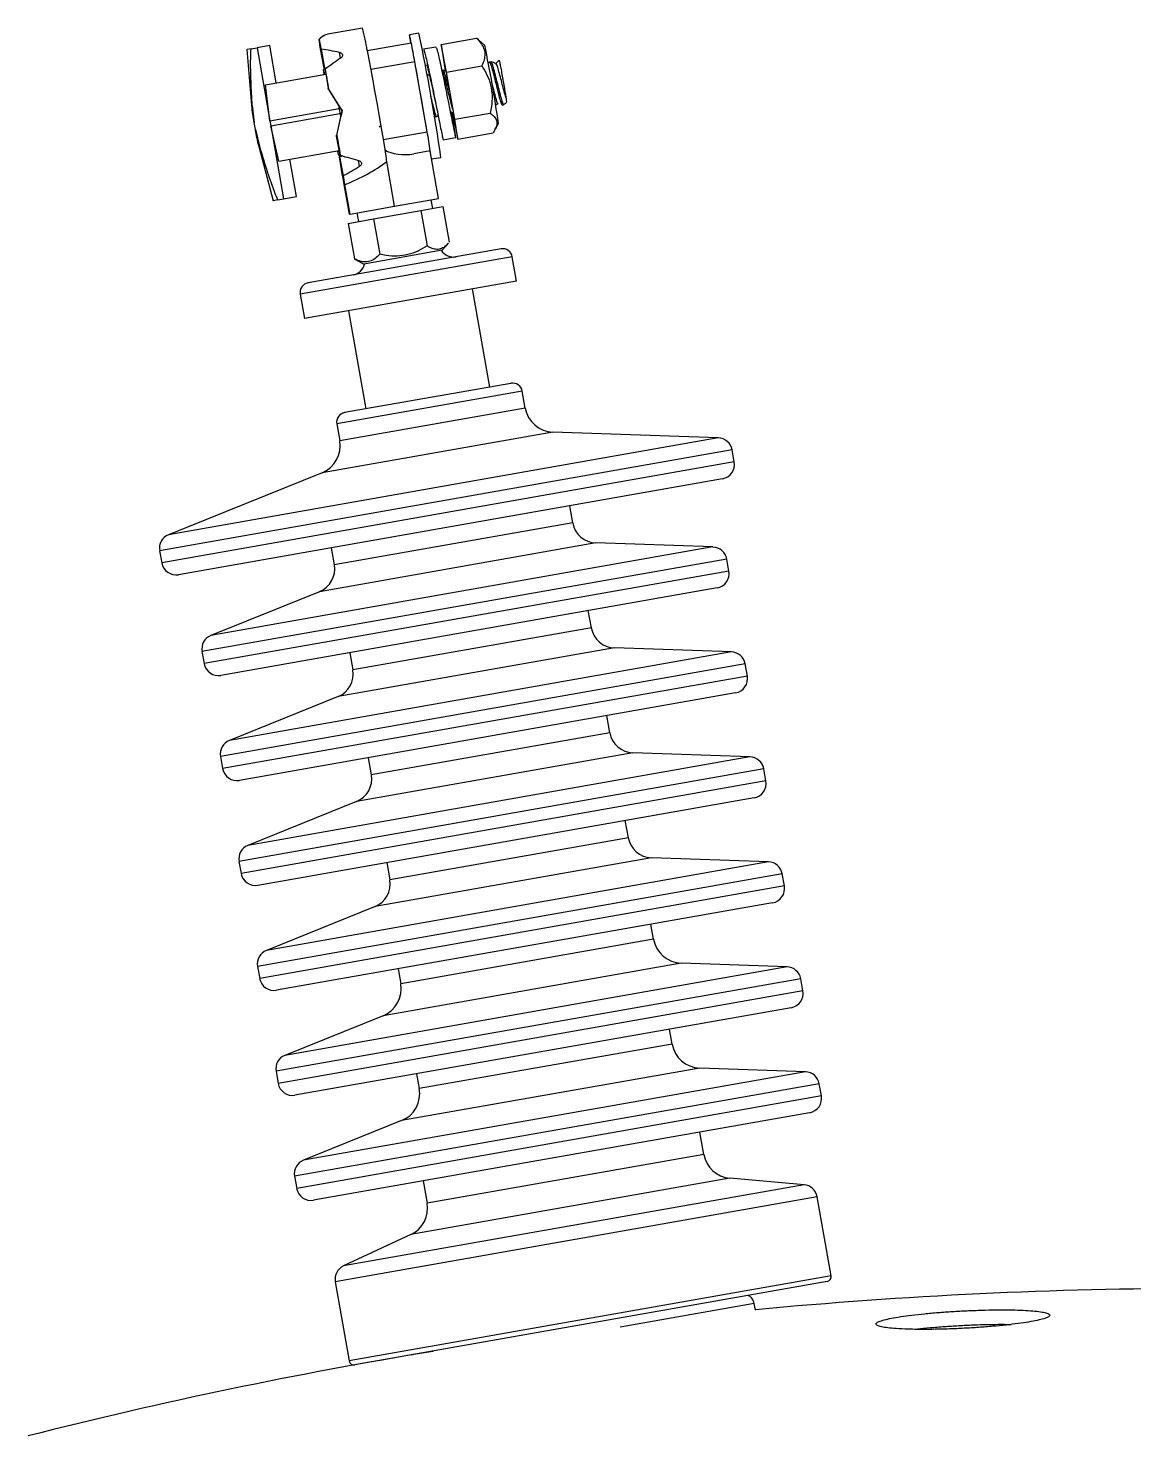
# Model space of a CAD drawing. Header units: millimetres. Extents: x 0 to 6631, y 0 to 4689.
# Drawn here: x 2320.5 to 2548.2, y 3558.3 to 3848.3 of the extents above; entities that cross this region are included whole.
import ezdxf

# ---------------------------------------------------------------- set-up
doc = ezdxf.new("R2010")
doc.units = ezdxf.units.MM
doc.header["$LTSCALE"] = 13
doc.layers.add('几何体', color=7, linetype='Continuous')

msp = doc.modelspace()

# ---------------------------------------------------------------- linework, layer by layer
at = {"layer": '几何体'}
for p, q in [((2389.42, 3848.25), (2382.28, 3846.99)), ((2401.02, 3847.25), (2399.05, 3846.9)), ((2366.44, 3844), (2367.67, 3844.21)), ((2370.29, 3844.67), (2367.67, 3844.21)), ((2367.67, 3844.21), (2370.32, 3829.17)), ((2371.64, 3836.99), (2370.29, 3844.67)), ((2380.38, 3845.91), (2381.42, 3839.99)), ((2380.49, 3845.93), (2381.54, 3840.01)), ((2390.37, 3843.66), (2399.43, 3845.26)), ((2404.51, 3844.35), (2401.95, 3843.9)), ((2405.61, 3844.89), (2412.89, 3846.18)), ((2405.61, 3844.89), (2406.21, 3840.83)), ((2406.71, 3839.22), (2405.61, 3844.89)), ((2413.27, 3845.87), (2412.89, 3846.18)), ((2414.55, 3844.77), (2413.27, 3845.87)), ((2366.44, 3844), (2365.55, 3843.84)), ((2365.55, 3843.84), (2366.55, 3832.3)), ((2380.68, 3843.9), (2381.42, 3839.99)), ((2380.9, 3843.94), (2381.54, 3840.01)), ((2384.86, 3842.04), (2384.66, 3843.25)), ((2400.17, 3841.33), (2391.1, 3839.73)), ((2402.71, 3826.92), (2400.17, 3841.33)), ((2415.56, 3841.25), (2415.3, 3841.03)), ((2415.86, 3841.31), (2415.57, 3841.26)), ((2417.54, 3841.61), (2417.53, 3841.56)), ((2369.41, 3836.6), (2381.84, 3838.79)), ((2381.37, 3839.71), (2381.55, 3838.74)), ((2381.42, 3839.99), (2381.54, 3840.01)), ((2381.42, 3839.99), (2381.42, 3839.99)), ((2381.54, 3840.01), (2382.15, 3840.11)), ((2381.54, 3840.01), (2381.54, 3840.01)), ((2381.68, 3839.77), (2382.33, 3835.84)), ((2403.06, 3838.56), (2402.68, 3838.69)), ((2403.22, 3838.32), (2403.07, 3838.54)), ((2406.01, 3839.58), (2405.73, 3839.53)), ((2406.21, 3840.83), (2406.45, 3839.44)), ((2406.71, 3839.22), (2413.99, 3840.51)), ((2408.41, 3829.49), (2406.71, 3839.22)), ((2370.32, 3829.17), (2369.41, 3836.6)), ((2382.36, 3835.63), (2382.33, 3835.84)), ((2382.44, 3835.65), (2382.36, 3835.63)), ((2382.36, 3835.63), (2385.17, 3831.25)), ((2404.48, 3832.6), (2404.97, 3830.24)), ((2366.55, 3832.3), (2366.69, 3832.32)), ((2366.69, 3832.32), (2367.11, 3828.82)), ((2370.32, 3829.17), (2384.58, 3831.68)), ((2370.5, 3828.14), (2384.76, 3830.65)), ((2385.17, 3831.25), (2384.03, 3826.18)), ((2384.76, 3830.65), (2384.91, 3830.09)), ((2385.25, 3831.27), (2385.17, 3831.25)), ((2404.36, 3829.99), (2404.65, 3830.04)), ((2404.65, 3830.05), (2404.96, 3830.28)), ((2407.9, 3830.4), (2407.82, 3830.93)), ((2408.01, 3830.61), (2409.02, 3825.42)), ((2408.41, 3829.49), (2415.69, 3830.77)), ((2418.15, 3832.42), (2418.43, 3832.47)), ((2367.11, 3828.82), (2367, 3828.8)), ((2367, 3828.8), (2367.26, 3827.35)), ((2367.36, 3827.37), (2367.11, 3828.82)), ((2367.26, 3827.35), (2367.36, 3827.37)), ((2367.36, 3827.37), (2368.17, 3823.93)), ((2370.32, 3829.17), (2370.5, 3828.14)), ((2372.19, 3820.84), (2370.5, 3828.14)), ((2370.5, 3828.14), (2373.15, 3813.09)), ((2392.84, 3827.96), (2393.14, 3828.2)), ((2393.64, 3825.32), (2402.71, 3826.92)), ((2409.02, 3825.42), (2408.41, 3829.49)), ((2409.02, 3825.42), (2416.3, 3826.71)), ((2416.66, 3827.28), (2417.4, 3828.6)), ((2368.17, 3823.93), (2368.02, 3823.91)), ((2368.02, 3823.91), (2371.03, 3812.72)), ((2384.1, 3826.19), (2384.03, 3826.18)), ((2384.07, 3825.98), (2384.03, 3826.18)), ((2384.81, 3822.06), (2384.07, 3825.98)), ((2406.01, 3825.25), (2408.57, 3825.7)), ((2372.19, 3820.84), (2384.62, 3823.03)), ((2375.78, 3813.55), (2374.42, 3821.24)), ((2384.49, 3822), (2384.33, 3822.98)), ((2385.28, 3817.83), (2384.63, 3821.77)), ((2384.63, 3821.77), (2384.64, 3821.77)), ((2384.75, 3821.79), (2384.64, 3821.77)), ((2385.85, 3814.87), (2384.64, 3821.77)), ((2385.36, 3821.9), (2384.75, 3821.79)), ((2385.49, 3817.87), (2384.75, 3821.79)), ((2385.97, 3814.89), (2384.75, 3821.79)), ((2384.75, 3821.79), (2384.75, 3821.79)), ((2388.8, 3819.81), (2388.57, 3821.01)), ((2403.36, 3822.97), (2399.99, 3822.38)), ((2405.06, 3813.18), (2403.33, 3822.97)), ((2403.43, 3822.44), (2403.35, 3822.97)), ((2403.63, 3821.31), (2405.53, 3821.64)), ((2396.01, 3811.59), (2394.39, 3820.78)), ((2386.71, 3809.95), (2385.64, 3816.02)), ((2386.84, 3809.97), (2385.77, 3816.05)), ((2371.93, 3812.88), (2371.03, 3812.72)), ((2371.93, 3812.88), (2373.15, 3813.09)), ((2373.15, 3813.09), (2375.78, 3813.55)), ((2385.85, 3814.87), (2385.97, 3814.89)), ((2396.01, 3811.59), (2405.06, 3813.18)), ((2403.87, 3811.11), (2403.55, 3812.92)), ((2386.71, 3809.95), (2386.84, 3809.97)), ((2386.84, 3809.97), (2396.01, 3811.59)), ((2388.22, 3810.22), (2388.54, 3808.41)), ((2391.66, 3808.96), (2401.43, 3810.69)), ((2401.43, 3810.69), (2405.97, 3811.49)), ((2401.43, 3810.69), (2402.72, 3803.4)), ((2405.97, 3811.49), (2407.26, 3804.2)), ((2386.43, 3808.04), (2391.66, 3808.96)), ((2386.43, 3808.04), (2387.72, 3800.76)), ((2391.66, 3808.96), (2392.95, 3801.68)), ((2405.82, 3802.52), (2407.08, 3803.99)), ((2420.23, 3801.17), (2376.56, 3793.47)), ((2417.92, 3802.79), (2378.18, 3795.78)), ((2387.72, 3800.76), (2387.97, 3800.61)), ((2387.96, 3800.62), (2389.64, 3799.67)), ((2405.82, 3802.52), (2389.64, 3799.67)), ((2421.12, 3796.15), (2420.23, 3801.17)), ((2421.12, 3796.15), (2377.45, 3788.45)), ((2376.56, 3793.47), (2377.45, 3788.45)), ((2415.62, 3774.34), (2412.05, 3794.55)), ((2386.51, 3790.05), (2390.08, 3769.83)), ((2419.97, 3775.1), (2385.72, 3769.07)), ((2422.28, 3773.49), (2384.11, 3766.75)), ((2422.89, 3770.01), (2422.28, 3773.49)), ((2422.89, 3770.01), (2384.72, 3763.28)), ((2384.11, 3766.75), (2384.72, 3763.28)), ((2462.66, 3763.87), (2349.45, 3743.91)), ((2428.58, 3765.06), (2381.07, 3756.69)), ((2462.66, 3763.87), (2428.58, 3765.06)), ((2465.51, 3761.4), (2347.62, 3740.62)), ((2465.95, 3758.91), (2465.51, 3761.4)), ((2465.95, 3758.91), (2348.06, 3738.12)), ((2381.07, 3756.69), (2349.45, 3743.91)), ((2463.52, 3755.44), (2351.53, 3735.7)), ((2432.71, 3746.36), (2432.08, 3749.9)), ((2432.71, 3746.36), (2383.59, 3737.7)), ((2347.62, 3740.62), (2348.06, 3738.12)), ((2461.56, 3741.4), (2358.17, 3723.16)), ((2437.44, 3742.24), (2380.54, 3732.2)), ((2382.96, 3741.24), (2383.59, 3737.7)), ((2461.56, 3741.4), (2437.44, 3742.24)), ((2464.41, 3738.92), (2356.34, 3719.87)), ((2464.84, 3736.43), (2464.41, 3738.92)), ((2464.84, 3736.43), (2356.78, 3717.38)), ((2380.54, 3732.2), (2358.17, 3723.16)), ((2462.42, 3732.96), (2360.25, 3714.95)), ((2436.52, 3724.74), (2435.89, 3728.29)), ((2436.52, 3724.74), (2387.4, 3716.08)), ((2356.34, 3719.87), (2356.78, 3717.38)), ((2465.37, 3719.78), (2361.98, 3701.55)), ((2441.26, 3720.63), (2384.36, 3710.59)), ((2386.77, 3719.63), (2387.4, 3716.08)), ((2465.37, 3719.78), (2441.26, 3720.63)), ((2468.22, 3717.31), (2360.15, 3698.26)), ((2468.66, 3714.82), (2468.22, 3717.31)), ((2468.66, 3714.82), (2360.59, 3695.76)), ((2466.23, 3711.35), (2364.06, 3693.34)), ((2384.36, 3710.59), (2361.98, 3701.55)), ((2440.33, 3703.13), (2439.7, 3706.68)), ((2440.33, 3703.13), (2391.21, 3694.47)), ((2360.15, 3698.26), (2360.59, 3695.76)), ((2469.18, 3698.17), (2365.79, 3679.94)), ((2445.07, 3699.01), (2388.17, 3688.98)), ((2390.58, 3698.01), (2391.21, 3694.47)), ((2469.18, 3698.17), (2445.07, 3699.01)), ((2472.03, 3695.7), (2363.96, 3676.65)), ((2472.47, 3693.21), (2472.03, 3695.7)), ((2472.47, 3693.21), (2364.4, 3674.15)), ((2388.17, 3688.98), (2365.79, 3679.94)), ((2470.04, 3689.74), (2367.87, 3671.72)), ((2444.14, 3681.52), (2443.51, 3685.06)), ((2444.14, 3681.52), (2395.02, 3672.86)), ((2363.96, 3676.65), (2364.4, 3674.15)), ((2473, 3676.56), (2369.6, 3658.33)), ((2448.88, 3677.4), (2391.98, 3667.37)), ((2394.4, 3676.4), (2395.02, 3672.86)), ((2473, 3676.56), (2448.88, 3677.4)), ((2475.84, 3674.09), (2367.78, 3655.03)), ((2476.28, 3671.59), (2475.84, 3674.09)), ((2476.28, 3671.59), (2368.22, 3652.54)), ((2391.98, 3667.37), (2369.6, 3658.33)), ((2473.85, 3668.13), (2371.68, 3650.11)), ((2449.34, 3660.65), (2448.8, 3663.71)), ((2449.34, 3660.65), (2397.27, 3651.47)), ((2455.02, 3655.71), (2393.62, 3644.88)), ((2476.81, 3654.95), (2455.02, 3655.71)), ((2367.78, 3655.03), (2368.22, 3652.54)), ((2476.81, 3654.95), (2373.41, 3636.71)), ((2396.73, 3654.53), (2397.27, 3651.47)), ((2479.65, 3652.47), (2371.59, 3633.42)), ((2480.09, 3649.98), (2372.03, 3630.93)), ((2480.09, 3649.98), (2479.65, 3652.47)), ((2393.62, 3644.88), (2373.41, 3636.71)), ((2477.66, 3646.51), (2375.49, 3628.5)), ((2453.15, 3639.04), (2452.61, 3642.1)), ((2453.15, 3639.04), (2401.08, 3629.86)), ((2371.59, 3633.42), (2372.03, 3630.93)), ((2480.62, 3633.33), (2377.22, 3615.1)), ((2458.84, 3634.09), (2397.43, 3623.27)), ((2400.54, 3632.92), (2401.08, 3629.86)), ((2480.62, 3633.33), (2458.84, 3634.09)), ((2483.46, 3630.86), (2375.4, 3611.81)), ((2483.9, 3628.37), (2483.46, 3630.86)), ((2483.9, 3628.37), (2375.84, 3609.31)), ((2481.47, 3624.9), (2379.3, 3606.89)), ((2397.43, 3623.27), (2377.22, 3615.1)), ((2459.69, 3616.32), (2458.88, 3620.92)), ((2459.69, 3616.32), (2402.71, 3606.27)), ((2375.4, 3611.81), (2375.84, 3609.31)), ((2480.32, 3610.06), (2385.46, 3593.34)), ((2465.06, 3611.4), (2399.34, 3599.81)), ((2401.9, 3610.87), (2402.71, 3606.27)), ((2480.32, 3610.06), (2465.06, 3611.4)), ((2483, 3607.6), (2383.78, 3590.1)), ((2485.88, 3591.28), (2483, 3607.6)), ((2399.34, 3599.81), (2385.46, 3593.34)), ((2383.78, 3590.1), (2386.66, 3573.79)), ((2485.88, 3591.28), (2386.66, 3573.79)), ((2485.07, 3590.13), (2387.82, 3572.98)), ((2470.08, 3585.58), (2442.48, 3580.71)), ((2470.32, 3584.22), (2470.08, 3585.58)), ((2399.85, 3575.1), (2399.4, 3574.94))]:
    msp.add_line(p, q, dxfattribs=at)
at = {"layer": '几何体', "flags": 128}
for points in [[(2390.37, 3843.66), (2390.72, 3841.78), (2391.11, 3839.68), (2391.52, 3837.4), (2391.95, 3834.99), (2392.39, 3832.53), (2392.82, 3830.06), (2393.24, 3827.66), (2393.63, 3825.37), (2393.98, 3823.26), (2394.3, 3821.38)], [(2381.53, 3838.74), (2381.53, 3838.74), (2381.45, 3839.23), (2381.37, 3839.71)], [(2381.68, 3839.77), (2381.77, 3839.29), (2381.86, 3838.8), (2381.96, 3838.29), (2382.05, 3837.78), (2382.14, 3837.26), (2382.24, 3836.73), (2382.34, 3836.19), (2382.44, 3835.65)], [(2402.55, 3827.82), (2402.31, 3829.26), (2401.96, 3831.27), (2401.59, 3833.37), (2401.22, 3835.48), (2400.85, 3837.56), (2400.49, 3839.54), (2400.33, 3840.43)], [(2384.1, 3826.19), (2384.2, 3825.65), (2384.29, 3825.11), (2384.38, 3824.58), (2384.47, 3824.05), (2384.56, 3823.54), (2384.64, 3823.04), (2384.73, 3822.54), (2384.81, 3822.06)], [(2384.49, 3822), (2384.4, 3822.49), (2384.31, 3822.98), (2384.31, 3822.98)]]:
    msp.add_lwpolyline(points, dxfattribs=at)
at = {"layer": '几何体'}
for centre, radius, start, end in [((2328.79, 3833.31), 62.44, 9.5404, 13.8435), ((1993.44, 3762.18), 416.36, 8.2108, 11.7892), ((2484.85, 3860.59), 105.5, 188.0007, 189.1029), ((2277.3, 3824), 105.5, 10.8971, 11.9993), ((2415.35, 3848.18), 16.36, 184.5081, 190.4112), ((2383.91, 3842.6), 15.73, 9.7209, 15.8603), ((2319.47, 3828.11), 81.77, 9.2994, 12.1025), ((2153.5, 3790.4), 266.66, 8.2355, 11.7645), ((2406.4, 3835.74), 40, 184.9439, 190), ((2406.65, 3834.3), 40, 190, 195.0561), ((2322.36, 3811.74), 81.77, 7.8975, 10.7006), ((1974.84, 3752.69), 425.05, 9.2194, 9.3001), ((2501.48, 3840.29), 118.36, 190.9373, 191.8322), ((2268.61, 3799.23), 118.36, 8.1678, 9.0627), ((2408.14, 3804.11), 2.99, 212.689, 280), ((2418.27, 3800.83), 2, 10, 100), ((2386.92, 3800.36), 2.99, 280, 347.311), ((2378.53, 3793.82), 2, 100, 190), ((2420.32, 3773.14), 2, 10, 100), ((2386.07, 3767.1), 2, 100, 190), ((2428.79, 3771.05), 5.99, 190, 268), ((2378.82, 3762.24), 5.99, 292, 10), ((2462.56, 3760.88), 2.99, 10, 88), ((2463, 3758.39), 2.99, 280, 10), ((2437.62, 3747.22), 4.99, 190, 268), ((2350.57, 3741.14), 2.99, 112, 190), ((2461.46, 3738.4), 2.99, 10, 88), ((2351.01, 3738.64), 2.99, 190, 280), ((2378.68, 3736.83), 4.99, 292, 10), ((2461.9, 3735.91), 2.99, 280, 10), ((2359.29, 3720.39), 2.99, 112, 190), ((2441.43, 3725.61), 4.99, 190, 268), ((2465.27, 3716.79), 2.99, 10, 88), ((2359.73, 3717.9), 2.99, 190, 280), ((2382.49, 3715.22), 4.99, 292, 10), ((2465.71, 3714.3), 2.99, 280, 10), ((2445.24, 3704), 4.99, 190, 268), ((2363.1, 3698.78), 2.99, 112, 190), ((2469.08, 3695.18), 2.99, 10, 88), ((2363.54, 3696.28), 2.99, 190, 280), ((2386.3, 3693.6), 4.99, 292, 10), ((2469.52, 3692.69), 2.99, 280, 10), ((2366.91, 3677.17), 2.99, 112, 190), ((2449.05, 3682.39), 4.99, 190, 268), ((2472.89, 3673.57), 2.99, 10, 88), ((2367.35, 3674.67), 2.99, 190, 280), ((2390.11, 3671.99), 4.99, 292, 10), ((2473.33, 3671.07), 2.99, 280, 10), ((2455.23, 3661.69), 5.99, 190, 268), ((2370.72, 3655.55), 2.99, 112, 190), ((2476.7, 3651.96), 2.99, 10, 88), ((2371.16, 3653.06), 2.99, 190, 280), ((2391.38, 3650.43), 5.99, 292, 10), ((2477.14, 3649.46), 2.99, 280, 10), ((2459.04, 3640.08), 5.99, 190, 268), ((2374.53, 3633.94), 2.99, 112, 190), ((2480.51, 3630.34), 2.99, 10, 88), ((2374.97, 3631.45), 2.99, 190, 280), ((2395.19, 3628.82), 5.99, 292, 10), ((2480.95, 3627.85), 2.99, 280, 10), ((2378.34, 3612.33), 2.99, 112, 190), ((2465.58, 3617.36), 5.99, 190, 265), ((2378.78, 3609.83), 2.99, 190, 280), ((2480.06, 3607.08), 2.99, 10, 85), ((2396.82, 3605.23), 5.99, 295, 10), ((2386.73, 3590.62), 2.99, 115, 190), ((2484.9, 3591.11), 0.998, 280, 10), ((2563.02, 2604.54), 984.15, 90.02188, 95.40553), ((2563.02, 2604.54), 984.15, 99.30304, 104.26366), ((2387.64, 3573.96), 0.998, 190, 280)]:
    msp.add_arc(centre, radius, start, end, dxfattribs=at)
for centre, major_axis, ratio, start_param, end_param in [((2385.06, 3831.23), (-2.78, 15.76), 0.428871, 0, 0.304693), ((2385.06, 3831.23), (-2.78, 15.76), 0.4044, 0, 0.304693), ((2388.01, 3831.76), (28.27, -8.25), 0.351445, 1.79098, 1.925977), ((2388.01, 3831.76), (23.45, 17.49), 0.348981, 1.445351, 1.580348), ((2388.01, 3831.76), (23.74, 17.42), 0.351445, 1.573201, 1.592848), ((2385.06, 3831.23), (-9.34, 14.6), 0.010425, 4.708045, 5.012738), ((2385.06, 3831.23), (3.79, 16.91), 0.010425, 4.41204, 4.716733), ((2388.01, 3831.76), (28.27, -8.25), 0.351445, 4.690337, 4.709984), ((2388.01, 3831.76), (28.01, -8.41), 0.348981, 4.702837, 4.837835), ((2399.3, 3826.32), (6.77, 1.19), 0.581502, 3.711747, 4.712389), ((2388.01, 3831.76), (23.74, 17.42), 0.351445, 4.357208, 4.492205), ((2373.98, 3829.28), (27.48, 4.85), 0.573343, 5.0527, 5.443317)]:
    msp.add_ellipse(centre, major_axis=major_axis, ratio=ratio, start_param=start_param, end_param=end_param, dxfattribs=at)
for points, knots in [([(2404.52, 3844.28), (2404.54, 3844.29), (2404.59, 3844.3), (2404.79, 3843.63), (2405.1, 3842.4), (2405.49, 3840.65), (2405.94, 3838.54), (2406.42, 3836.2), (2406.91, 3833.78), (2407.38, 3831.45), (2407.8, 3829.34), (2408.14, 3827.62), (2408.4, 3826.37), (2408.55, 3825.7), (2408.6, 3825.65), (2408.53, 3826.2), (2408.37, 3827.36), (2408.14, 3828.81), (2407.96, 3829.99), (2407.89, 3830.47)], [0, 0, 0, 0, 0.039423, 0.100304, 0.162201, 0.223082, 0.283963, 0.345859, 0.40674, 0.467621, 0.529518, 0.590399, 0.65128, 0.713176, 0.774057, 0.834938, 0.896835, 0.957716, 1, 1, 1, 1]), ([(2412.89, 3846.18), (2413.1, 3845.96), (2413.64, 3845.41), (2414.28, 3844.43), (2414.62, 3843.26), (2414.55, 3842.04), (2414.26, 3841.13), (2414.04, 3840.62), (2413.99, 3840.51)], [0, 0, 0, 0, 0.136827, 0.342729, 0.555197, 0.747424, 0.944661, 1, 1, 1, 1]), ([(2366.69, 3832.32), (2366.6, 3833.95), (2366.42, 3837.2), (2366.31, 3841.12), (2366.41, 3843.35), (2366.44, 3844)], [0, 0, 0, 0, 0.415167, 0.831259, 1, 1, 1, 1]), ([(2384.66, 3843.25), (2384.76, 3843.22), (2384.96, 3843.17), (2385.16, 3842.99), (2385.27, 3842.77), (2385.26, 3842.53), (2385.15, 3842.27), (2384.98, 3842.13), (2384.89, 3842.06)], [0, 0, 0, 0, 0.163826, 0.327654, 0.491393, 0.654851, 0.818278, 1, 1, 1, 1]), ([(2401.96, 3843.83), (2401.98, 3843.83), (2402.03, 3843.85), (2402.23, 3843.18), (2402.54, 3841.95), (2402.93, 3840.2), (2403.38, 3838.09), (2403.86, 3835.75), (2404.35, 3833.33), (2404.82, 3830.99), (2405.24, 3828.89), (2405.58, 3827.16), (2405.84, 3825.94), (2405.98, 3825.29), (2406, 3825.31), (2406, 3825.32)], [0, 0, 0, 0, 0.052587, 0.133798, 0.216364, 0.297575, 0.378786, 0.461352, 0.542562, 0.623773, 0.706339, 0.78755, 0.868761, 0.951326, 1, 1, 1, 1]), ([(2418.15, 3832.42), (2418.1, 3832.49), (2418.01, 3832.61), (2417.72, 3833.63), (2417.35, 3835.1), (2416.92, 3836.85), (2416.48, 3838.6), (2416.08, 3840.09), (2415.77, 3841.01), (2415.6, 3841.38), (2415.57, 3841.23), (2415.56, 3841.22)], [0, 0, 0, 0, 0.123294, 0.245902, 0.369576, 0.492414, 0.615252, 0.738925, 0.861533, 0.984827, 1, 1, 1, 1]), ([(2418.43, 3832.47), (2418.39, 3832.54), (2418.29, 3832.66), (2418.01, 3833.68), (2417.63, 3835.15), (2417.2, 3836.9), (2416.76, 3838.65), (2416.36, 3840.12), (2416.04, 3841.13), (2415.92, 3841.25), (2415.86, 3841.31)], [0, 0, 0, 0, 0.1251939, 0.2496906, 0.3752695, 0.5, 0.6247305, 0.7503094, 0.8748061, 1, 1, 1, 1]), ([(2416.85, 3840.99), (2416.69, 3841.05), (2416.36, 3841.15), (2416.04, 3841.26), (2415.88, 3841.31)], [0, 0, 0, 0, 0.499998, 1, 1, 1, 1]), ([(2417.53, 3841.6), (2417.41, 3841.5), (2417.17, 3841.29), (2416.94, 3841.09), (2416.82, 3840.99)], [0, 0, 0, 0, 0.500006, 1, 1, 1, 1]), ([(2417.54, 3841.61), (2417.56, 3841.54), (2417.6, 3841.4), (2417.76, 3840.59), (2417.98, 3839.43), (2418.23, 3838.03), (2418.49, 3836.56), (2418.72, 3835.2), (2418.87, 3834.3), (2418.93, 3833.92), (2418.95, 3833.81)], [0, 0, 0, 0, 0.138629, 0.277262, 0.415489, 0.550448, 0.684398, 0.815699, 0.945367, 1, 1, 1, 1]), ([(2402.52, 3840.63), (2402.54, 3840.66), (2402.58, 3840.76), (2402.82, 3839.96), (2403.22, 3838.36), (2403.71, 3836.17), (2404.16, 3834.1), (2404.4, 3832.97), (2404.49, 3832.59)], [0, 0, 0, 0, 0.086601, 0.288645, 0.490689, 0.692733, 0.894777, 1, 1, 1, 1]), ([(2407.98, 3831.57), (2407.94, 3831.7), (2407.82, 3832.12), (2407.5, 3833.39), (2407.07, 3835.11), (2406.63, 3836.87), (2406.23, 3838.33), (2405.91, 3839.35), (2405.79, 3839.47), (2405.73, 3839.53)], [0, 0, 0, 0, 0.0643099, 0.2209158, 0.3764638, 0.5320119, 0.6886178, 0.8438741, 1, 1, 1, 1]), ([(2407.37, 3835.11), (2407.36, 3835.13), (2407.22, 3835.71), (2406.92, 3836.92), (2406.52, 3838.38), (2406.19, 3839.4), (2406.07, 3839.52), (2406.01, 3839.58)], [0, 0, 0, 0, 0.008705, 0.255994, 0.504966, 0.751792, 1, 1, 1, 1]), ([(2406.57, 3839.4), (2406.55, 3839.41), (2406.37, 3839.46), (2406.19, 3839.52), (2406.03, 3839.57)], [0, 0, 0, 0, 0.092202, 1, 1, 1, 1]), ([(2413.99, 3840.51), (2414.36, 3839.88), (2415.1, 3838.62), (2415.84, 3836.54), (2416.14, 3834.33), (2416.02, 3832.39), (2415.78, 3831.21), (2415.69, 3830.77)], [0, 0, 0, 0, 0.213245, 0.431498, 0.645486, 0.868042, 1, 1, 1, 1]), ([(2418.95, 3833.81), (2418.91, 3833.95), (2418.78, 3834.41), (2418.48, 3835.5), (2418.09, 3837.06), (2417.68, 3838.62), (2417.31, 3839.93), (2417.02, 3840.81), (2416.91, 3840.92), (2416.86, 3840.97)], [0, 0, 0, 0, 0.069929, 0.228414, 0.385826, 0.543238, 0.701723, 0.858839, 1, 1, 1, 1]), ([(2417.28, 3832.78), (2417.27, 3832.77), (2417.26, 3832.67), (2417.16, 3832.9), (2417.02, 3833.33), (2416.8, 3834.07), (2416.52, 3835.14), (2416.2, 3836.38), (2416.03, 3837.06), (2415.98, 3837.23)], [0, 0, 0, 0, 0.017426, 0.193643, 0.370095, 0.470282, 0.69734, 0.922862, 1, 1, 1, 1]), ([(2404.65, 3830.04), (2404.6, 3830.11), (2404.51, 3830.23), (2404.22, 3831.25), (2403.86, 3832.66), (2403.59, 3833.76), (2403.46, 3834.28)], [0, 0, 0, 0, 0.257792, 0.514149, 0.772734, 1, 1, 1, 1]), ([(2416.82, 3832.4), (2416.84, 3832.42), (2416.99, 3832.54), (2417.15, 3832.66), (2417.28, 3832.76)], [0, 0, 0, 0, 0.126072, 1, 1, 1, 1]), ([(2418.44, 3832.48), (2418.58, 3832.58), (2418.79, 3832.75), (2419, 3832.91), (2419.07, 3832.97)], [0, 0, 0, 0, 0.639445, 1, 1, 1, 1]), ([(2418.95, 3833.81), (2418.99, 3833.55), (2419.06, 3833.07), (2419.06, 3833.01), (2419.06, 3832.98)], [0, 0, 0, 0, 0.522321, 1, 1, 1, 1]), ([(2384.51, 3832.28), (2384.51, 3832.19), (2384.52, 3831.99), (2384.56, 3831.79), (2384.58, 3831.68)], [0, 0, 0, 0, 0.491925, 1, 1, 1, 1]), ([(2404.36, 3829.99), (2404.32, 3830.03), (2404.26, 3830.08), (2404.12, 3830.57), (2404.08, 3830.72)], [0, 0, 0, 0, 0.705896, 1, 1, 1, 1]), ([(2407.24, 3832.15), (2407.25, 3832.08), (2407.43, 3831.27), (2407.69, 3830.07), (2407.96, 3828.93), (2408.05, 3828.74), (2408, 3829.39), (2407.86, 3830.44), (2407.8, 3830.94)], [0, 0, 0, 0, 0.016287, 0.217381, 0.418475, 0.619569, 0.820663, 1, 1, 1, 1]), ([(2407.45, 3831.07), (2407.6, 3831.01), (2407.8, 3830.94), (2408.01, 3830.86), (2408.07, 3830.84)], [0, 0, 0, 0, 0.71527, 1, 1, 1, 1]), ([(2415.69, 3830.77), (2415.99, 3830.54), (2416.58, 3830.06), (2417.07, 3829.23), (2417.12, 3828.3), (2416.79, 3827.44), (2416.43, 3826.91), (2416.3, 3826.71)], [0, 0, 0, 0, 0.213245, 0.431498, 0.645486, 0.868042, 1, 1, 1, 1]), ([(2368.17, 3823.93), (2368.64, 3822.37), (2369.59, 3819.25), (2370.82, 3815.54), (2371.68, 3813.47), (2371.93, 3812.88)], [0, 0, 0, 0, 0.415167, 0.831259, 1, 1, 1, 1]), ([(2388.6, 3821), (2388.7, 3820.97), (2388.9, 3820.9), (2389.1, 3820.71), (2389.2, 3820.49), (2389.19, 3820.25), (2389.06, 3820), (2388.89, 3819.87), (2388.8, 3819.81)], [0, 0, 0, 0, 0.163826, 0.327654, 0.491393, 0.654851, 0.818278, 1, 1, 1, 1]), ([(2407.06, 3803.98), (2406.95, 3803.86), (2406.59, 3803.44), (2405.9, 3802.92), (2404.96, 3802.63), (2403.97, 3802.77), (2403.23, 3803.1), (2402.81, 3803.35), (2402.72, 3803.4)], [0, 0, 0, 0, 0.0879407, 0.3055032, 0.5300049, 0.7331193, 0.9415272, 1, 1, 1, 1]), ([(2392.95, 3801.68), (2392.63, 3801.37), (2392, 3800.73), (2390.91, 3800.16), (2389.71, 3800.04), (2388.63, 3800.31), (2387.97, 3800.64), (2387.72, 3800.76)], [0, 0, 0, 0, 0.213245, 0.431498, 0.645486, 0.868042, 1, 1, 1, 1]), ([(2402.72, 3803.4), (2402.09, 3803.03), (2400.83, 3802.29), (2398.74, 3801.54), (2396.52, 3801.24), (2394.57, 3801.36), (2393.39, 3801.59), (2392.95, 3801.68)], [0, 0, 0, 0, 0.2132445, 0.4314983, 0.6454864, 0.8680422, 1, 1, 1, 1]), ([(2470.08, 3585.58), (2469.95, 3586), (2469.72, 3586.7), (2469.11, 3587.11), (2468.87, 3587.27)], [0, 0, 0, 0, 0.599826, 1, 1, 1, 1]), ([(2502.63, 3580.29), (2503.48, 3580.28), (2505.18, 3580.26), (2508.02, 3580.29), (2511, 3580.38), (2514.03, 3580.53), (2517.04, 3580.72), (2519.93, 3580.96), (2522.62, 3581.24), (2525.04, 3581.54), (2527.11, 3581.87), (2528.79, 3582.21), (2530.01, 3582.55), (2530.76, 3582.88), (2531, 3583.19), (2530.75, 3583.48), (2529.98, 3583.74), (2528.74, 3583.96), (2527.04, 3584.12), (2524.95, 3584.24), (2522.52, 3584.3), (2519.82, 3584.3), (2516.92, 3584.24), (2513.91, 3584.13), (2510.87, 3583.97), (2507.9, 3583.76), (2505.08, 3583.5), (2502.48, 3583.22), (2500.19, 3582.9), (2498.25, 3582.57), (2496.75, 3582.23), (2495.69, 3581.89), (2495.14, 3581.57), (2495.07, 3581.26), (2495.53, 3580.98), (2496.47, 3580.74), (2497.9, 3580.54), (2499.88, 3580.38), (2501.65, 3580.32), (2502.63, 3580.29)], [0, 0, 0, 0, 0.026913, 0.053827, 0.080741, 0.107656, 0.134543, 0.161431, 0.188265, 0.215099, 0.241886, 0.268673, 0.295439, 0.322205, 0.348986, 0.375767, 0.402592, 0.429417, 0.456296, 0.483175, 0.510094, 0.537013, 0.563941, 0.590869, 0.617771, 0.644672, 0.671524, 0.698376, 0.725175, 0.751975, 0.778743, 0.805512, 0.832285, 0.859057, 0.885866, 0.912675, 0.939538, 0.9664, 1, 1, 1, 1]), ([(2503.1, 3580.29), (2503.49, 3580.34), (2504.7, 3580.49), (2507.01, 3580.7), (2509.92, 3580.93), (2512.94, 3581.11), (2515.96, 3581.24), (2518.88, 3581.31), (2521.26, 3581.33), (2522.53, 3581.3), (2522.98, 3581.3)], [0, 0, 0, 0, 0.067856, 0.210154, 0.352452, 0.494955, 0.637459, 0.78025, 0.923041, 1, 1, 1, 1])]:
    msp.add_open_spline(points, degree=3, knots=knots, dxfattribs=at)
msp.add_open_spline([(2384.58, 3831.68), (2384.6, 3831.51), (2384.64, 3831.16), (2384.72, 3830.82), (2384.76, 3830.65)], degree=3, dxfattribs=at)

doc.saveas('drawing.dxf')
